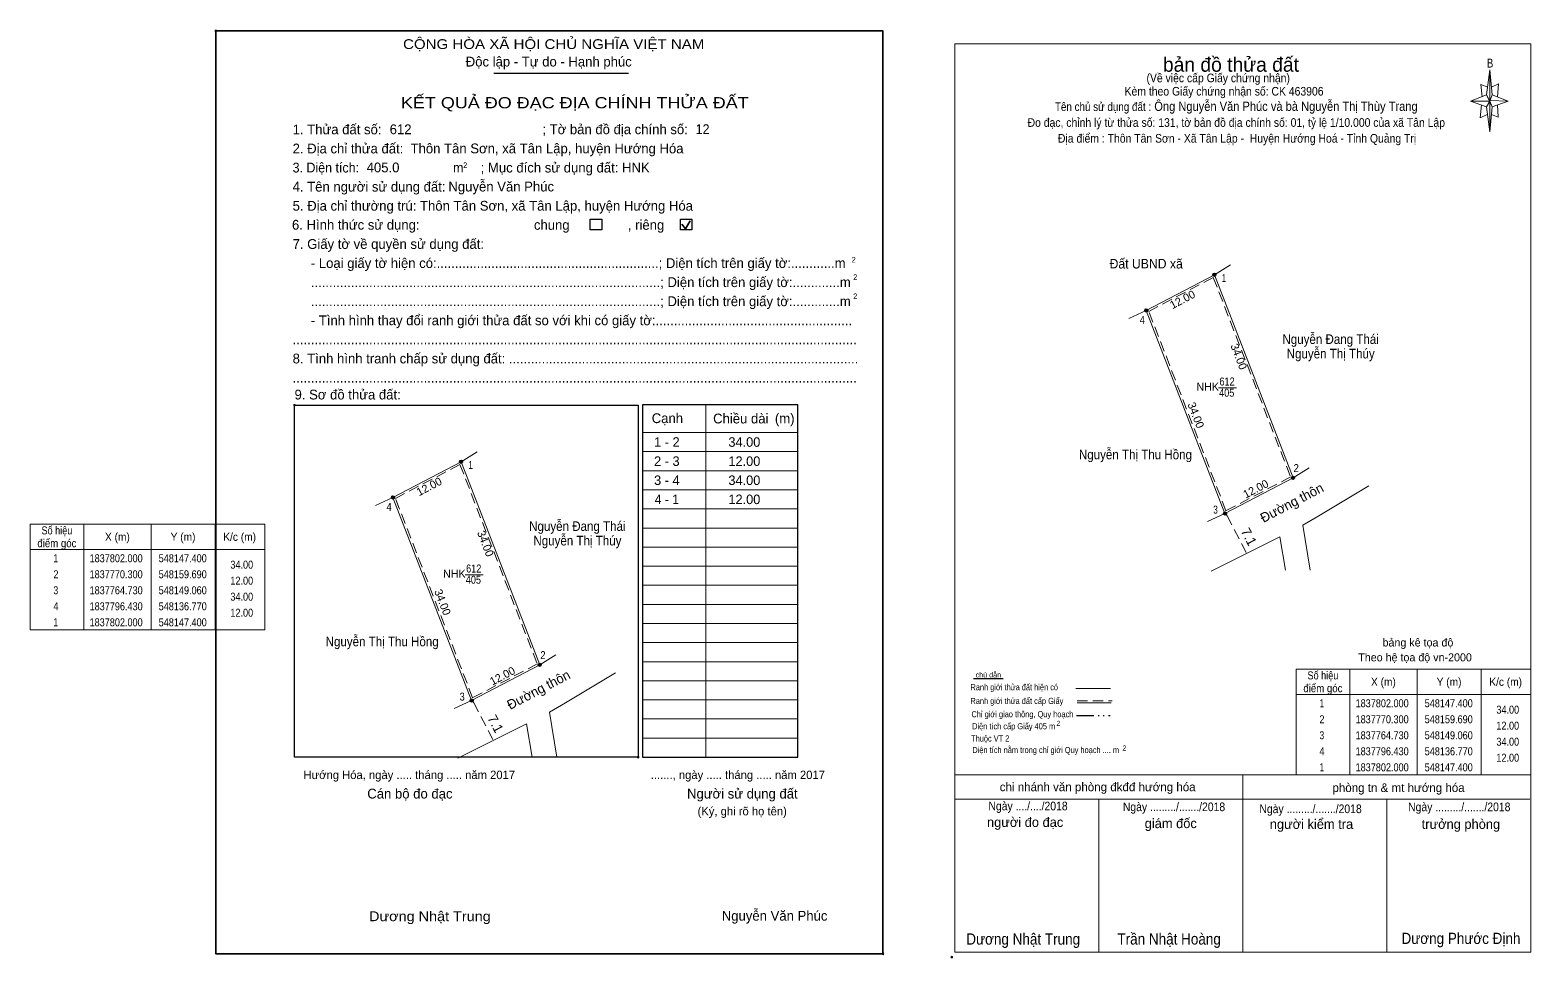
# Model space of a CAD drawing. Header units: metres. Extents: x 548080 to 548710, y 1837725 to 1837869.
# Drawn here: x 548080.1 to 548314.5, y 1837724.5 to 1837869.4 of the extents above; entities that cross this region are included whole.
import ezdxf
from ezdxf.enums import TextEntityAlignment as Align

# ---------------------------------------------------------------- set-up
doc = ezdxf.new("R2010")
doc.units = ezdxf.units.M
doc.header["$LTSCALE"] = 0.54
doc.header["$PDMODE"] = 32
doc.header["$PDSIZE"] = 0.27
doc.linetypes.add('DASH_DOUBLE_DOT', pattern=[9.2, 5, -1.2, 0.3, -1.2, 0.3, -1.2])
doc.linetypes.add('MEDIUM_DASHED', pattern=[4.5, 3, -1.5])
for name, color, linetype, lineweight in [('1', 7, 'Continuous', 13), ('10', 7, 'Continuous', 13), ('11', 7, 'Continuous', 25), ('2', 7, 'Continuous', 35), ('27', 7, 'Continuous', 13), ('4', 7, 'Continuous', 13), ('50', 7, 'Continuous', 25), ('63', 7, 'Continuous', 13)]:
    doc.layers.add(name, color=color, linetype=linetype, lineweight=lineweight)
for name, color, linetype in [('36', 7, 'Continuous'), ('48', 7, 'Continuous'), ('52', 7, 'Continuous'), ('6', 7, 'Continuous'), ('9', 7, 'Continuous')]:
    doc.layers.add(name, color=color, linetype=linetype)

msp = doc.modelspace()

# ---------------------------------------------------------------- hatches: boundary and pattern name
at = {"layer": '11'}
for points in [[(548265.3185, 1837831.2, 1), (548264.8215, 1837831.2, 1)], [(548254.6885, 1837825.63, 1), (548254.1915, 1837825.63, 1)], [(548254.6885, 1837825.63, 1), (548254.1915, 1837825.63, 1)], [(548147.6485, 1837802, 1), (548147.1515, 1837802, 1)], [(548277.6085, 1837799.5, 1), (548277.1115, 1837799.5, 1)], [(548137.0185, 1837796.43, 1), (548136.5215, 1837796.43, 1)], [(548137.0185, 1837796.43, 1), (548136.5215, 1837796.43, 1)], [(548266.9785, 1837793.93, 1), (548266.4815, 1837793.93, 1)], [(548159.9385, 1837770.3, 1), (548159.4415, 1837770.3, 1)], [(548149.3085, 1837764.73, 1), (548148.8115, 1837764.73, 1)]]:
    msp.add_hatch(color=256, dxfattribs=at).paths.add_polyline_path(points)

# ---------------------------------------------------------------- linework, layer by layer
at = {"layer": '1', "lineweight": 25}
for p, q in [((548152.51, 1837862.68), (548173.58, 1837862.68)), ((548200.03, 1837755.88), (548200.03, 1837810.87))]:
    msp.add_line(p, q, dxfattribs=at)
at = {"layer": '1', "lineweight": 35}
for p, q in [((548182.49, 1837838.35), (548183.21, 1837839.64)), ((548181.9, 1837839.12), (548182.49, 1837838.35))]:
    msp.add_line(p, q, dxfattribs=at)
at = {"layer": '1'}
for p, q in [((548185.62, 1837810.87), (548185.62, 1837755.88)), ((548175.75, 1837806.57), (548192.44, 1837806.57)), ((548192.44, 1837806.57), (548200.03, 1837806.57)), ((548175.75, 1837803.59), (548192.44, 1837803.59)), ((548192.44, 1837803.59), (548200.03, 1837803.59)), ((548175.75, 1837800.61), (548192.44, 1837800.61)), ((548192.44, 1837800.61), (548200.03, 1837800.61)), ((548175.75, 1837797.63), (548192.44, 1837797.63)), ((548192.44, 1837797.63), (548200.03, 1837797.63)), ((548175.75, 1837794.65), (548192.44, 1837794.65)), ((548192.44, 1837794.65), (548200.03, 1837794.65)), ((548175.75, 1837791.66), (548192.44, 1837791.66)), ((548192.44, 1837791.66), (548200.03, 1837791.66)), ((548175.75, 1837788.68), (548192.44, 1837788.68)), ((548192.44, 1837788.68), (548200.03, 1837788.68)), ((548175.75, 1837785.7), (548192.44, 1837785.7)), ((548192.44, 1837785.7), (548200.03, 1837785.7)), ((548175.75, 1837782.72), (548192.44, 1837782.72)), ((548192.44, 1837782.72), (548200.03, 1837782.72)), ((548175.75, 1837779.74), (548192.44, 1837779.74)), ((548192.44, 1837779.74), (548200.03, 1837779.74)), ((548175.75, 1837776.76), (548192.44, 1837776.76)), ((548192.44, 1837776.76), (548200.03, 1837776.76)), ((548175.75, 1837773.77), (548192.44, 1837773.77)), ((548192.44, 1837773.77), (548200.03, 1837773.77)), ((548175.75, 1837770.79), (548192.44, 1837770.79)), ((548192.44, 1837770.79), (548200.03, 1837770.79)), ((548175.75, 1837767.81), (548192.44, 1837767.81)), ((548192.44, 1837767.81), (548200.03, 1837767.81)), ((548175.75, 1837764.83), (548192.44, 1837764.83)), ((548192.44, 1837764.83), (548200.03, 1837764.83)), ((548175.75, 1837761.85), (548192.44, 1837761.85)), ((548192.44, 1837761.85), (548200.03, 1837761.85)), ((548175.75, 1837758.87), (548192.44, 1837758.87)), ((548192.44, 1837758.87), (548200.03, 1837758.87))]:
    msp.add_line(p, q, dxfattribs=at)
for points in [[(548265.07, 1837831.2), (548277.36, 1837799.5), (548266.73, 1837793.93), (548254.44, 1837825.63)], [(548147.4, 1837802), (548159.69, 1837770.3), (548149.06, 1837764.73), (548136.77, 1837796.43)]]:
    msp.add_lwpolyline(points, close=True, dxfattribs=at)
at = {"layer": '1', "lineweight": 25}
msp.add_lwpolyline([(548121.4, 1837810.85), (548175.06, 1837810.85), (548175.06, 1837755.88), (548121.4, 1837755.88)], close=True, dxfattribs=at)
msp.add_lwpolyline([(548200.03, 1837810.87), (548175.75, 1837810.87), (548175.75, 1837755.88), (548200.03, 1837755.88), (548200.03, 1837756.42)], dxfattribs=at)
at = {"layer": '1'}
for p in [(548109.12, 1837869.28), (548121.4, 1837810.85), (548175.06, 1837755.88), (548213.32, 1837725.17)]:
    msp.add_point(p, dxfattribs=at)
at = {"layer": '10', "linetype": 'MEDIUM_DASHED'}
for p, q in [((548266.83, 1837793.98), (548267.05, 1837793.57)), ((548267.05, 1837793.57), (548270.13, 1837787.69)), ((548149.16, 1837764.78), (548149.38, 1837764.37)), ((548149.38, 1837764.37), (548152.46, 1837758.49))]:
    msp.add_line(p, q, dxfattribs=at)
at = {"layer": '10'}
for p, q in [((548280.03, 1837785.08), (548278.88, 1837792.08)), ((548162.36, 1837755.88), (548161.21, 1837762.88))]:
    msp.add_line(p, q, dxfattribs=at)
for points in [[(548254.44, 1837825.63), (548265.07, 1837831.2), (548277.36, 1837799.5), (548266.73, 1837793.93)], [(548136.77, 1837796.43), (548147.4, 1837802), (548159.69, 1837770.3), (548149.06, 1837764.73)]]:
    msp.add_lwpolyline(points, close=True, dxfattribs=at)
at = {"layer": '10', "linetype": 'MEDIUM_DASHED'}
for points in [[(548254.82, 1837825.49), (548264.91, 1837830.78), (548276.98, 1837799.64), (548266.89, 1837794.35)], [(548137.15, 1837796.29), (548147.24, 1837801.58), (548159.31, 1837770.44), (548149.22, 1837765.15)]]:
    msp.add_lwpolyline(points, close=True, dxfattribs=at)
at = {"layer": '10'}
for points in [[(548278.88, 1837792.08), (548281.38, 1837793.57), (548289.18, 1837798.23)], [(548264.57, 1837784.94), (548275.32, 1837790.26), (548276.17, 1837785.08)], [(548161.21, 1837762.88), (548163.71, 1837764.37), (548171.51, 1837769.03)], [(548146.9, 1837755.74), (548157.65, 1837761.06), (548158.5, 1837755.88)]]:
    msp.add_lwpolyline(points, dxfattribs=at)
at = {"layer": '11'}
for centre in [(548265.07, 1837831.2), (548254.44, 1837825.63), (548254.44, 1837825.63), (548147.4, 1837802), (548277.36, 1837799.5), (548136.77, 1837796.43), (548136.77, 1837796.43), (548266.73, 1837793.93), (548159.69, 1837770.3), (548149.06, 1837764.73)]:
    msp.add_circle(centre, 0.2485, dxfattribs=at)
at = {"layer": '2'}
msp.add_lwpolyline([(548109.12, 1837869.28), (548213.31, 1837869.28), (548213.31, 1837725.17), (548109.12, 1837725.17)], close=True, dxfattribs=at)
at = {"layer": '27'}
for p, q in [((548265.07, 1837831.2), (548267.61, 1837832.77)), ((548254.44, 1837825.63), (548251.73, 1837824.39)), ((548147.4, 1837802), (548149.94, 1837803.57)), ((548277.36, 1837799.5), (548279.9, 1837801.07)), ((548136.77, 1837796.43), (548134.06, 1837795.19)), ((548265.94, 1837793.57), (548264.02, 1837792.69)), ((548266.73, 1837793.93), (548265.94, 1837793.57)), ((548159.69, 1837770.3), (548162.23, 1837771.87)), ((548149.06, 1837764.73), (548148.27, 1837764.37)), ((548148.27, 1837764.37), (548146.35, 1837763.49))]:
    msp.add_line(p, q, dxfattribs=at)
at = {"layer": '4'}
for p, q in [((548307.58, 1837859.31), (548308.08, 1837863.21)), ((548307.58, 1837857.41), (548305.08, 1837858.31)), ((548308.48, 1837859.31), (548310.98, 1837858.31)), ((548308.48, 1837857.41), (548308.08, 1837853.51)), ((548309.38, 1837855.81), (548308.38, 1837856.21)), ((548309.28, 1837857.71), (548309.38, 1837855.81)), ((548243.46, 1837766.6), (548248.84, 1837766.6)), ((548243.66, 1837764.36), (548248.93, 1837764.36)), ((548224.53, 1837753.14), (548314.53, 1837753.14)), ((548224.53, 1837753.14), (548314.53, 1837753.14)), ((548224.53, 1837753.14), (548314.53, 1837753.14)), ((548269.53, 1837725.44), (548269.53, 1837753.14)), ((548224.53, 1837749.34), (548314.33, 1837749.34)), ((548247.03, 1837725.44), (548247.03, 1837749.34)), ((548292.03, 1837725.44), (548292.03, 1837749.34)), ((548314.53, 1837725.44), (548224.53, 1837725.44))]:
    msp.add_line(p, q, dxfattribs=at)
at = {"layer": '4', "lineweight": 25}
msp.add_line((548232.08, 1837768.09), (548227.46, 1837768.09), dxfattribs=at)
at = {"layer": '4', "linetype": 'MEDIUM_DASHED'}
msp.add_line((548243.66, 1837764.68), (548249.1, 1837764.68), dxfattribs=at)
at = {"layer": '4', "linetype": 'DASH_DOUBLE_DOT', "lineweight": 25}
msp.add_line((548243.56, 1837762.39), (548248.8, 1837762.39), dxfattribs=at)
at = {"layer": '4'}
for points in [[(548224.53, 1837867.24), (548314.53, 1837867.24), (548314.53, 1837725.44), (548224.53, 1837725.44)], [(548308.08, 1837863.21), (548308.48, 1837859.31), (548308.08, 1837858.31)], [(548308.08, 1837858.31), (548305.08, 1837858.31), (548307.58, 1837859.31), (548308.48, 1837857.41), (548310.98, 1837858.31), (548308.08, 1837858.41)], [(548308.08, 1837858.31), (548308.08, 1837853.51), (548307.58, 1837857.41)]]:
    msp.add_lwpolyline(points, close=True, dxfattribs=at)
for points in [[(548307.78, 1837860.51), (548306.68, 1837860.91), (548306.88, 1837859.01)], [(548308.38, 1837860.51), (548309.48, 1837861.01), (548309.28, 1837859.01)], [(548308.08, 1837858.31), (548307.58, 1837859.31), (548305.08, 1837858.31)], [(548308.08, 1837858.31), (548308.48, 1837857.41), (548310.98, 1837858.31)], [(548306.78, 1837857.71), (548306.58, 1837855.71), (548307.68, 1837856.21)]]:
    msp.add_lwpolyline(points, dxfattribs=at)
msp.add_point((548224.06, 1837724.66), dxfattribs=at)
at = {"layer": '50'}
for points in [[(548167.59, 1837839.89), (548169.38, 1837839.89), (548169.38, 1837838.22), (548167.59, 1837838.22)], [(548181.66, 1837839.89), (548183.45, 1837839.89), (548183.45, 1837838.22), (548181.66, 1837838.22)]]:
    msp.add_lwpolyline(points, close=True, dxfattribs=at)
at = {"layer": '63'}
for p, q in [((548265.73, 1837813.54), (548268.54, 1837813.54)), ((548088.48, 1837792.28), (548088.48, 1837775.78)), ((548098.98, 1837792.28), (548098.98, 1837775.78)), ((548108.98, 1837792.28), (548108.98, 1837775.78)), ((548080.08, 1837788.28), (548116.78, 1837788.28)), ((548148.06, 1837784.34), (548150.87, 1837784.34)), ((548286.23, 1837769.64), (548286.23, 1837753.14)), ((548296.73, 1837769.64), (548296.73, 1837753.14)), ((548306.73, 1837769.64), (548306.73, 1837753.14)), ((548277.83, 1837765.64), (548314.53, 1837765.64))]:
    msp.add_line(p, q, dxfattribs=at)
for points in [[(548080.08, 1837792.28), (548116.78, 1837792.28), (548116.78, 1837775.78), (548080.08, 1837775.78)], [(548277.83, 1837769.64), (548314.53, 1837769.64), (548314.53, 1837753.14), (548277.83, 1837753.14)]]:
    msp.add_lwpolyline(points, close=True, dxfattribs=at)

# ---------------------------------------------------------------- texts
at = {"layer": '1'}
for s, height, width, p in [('CỘNG HÒA XÃ HỘI CHỦ NGHĨA VIỆT NAM', 1.53, 1.15, (548138.35, 1837866.45)), ('3. Diện tích:', 1.53, 0.95, (548121.1, 1837847.17)), ('m', 1.53, 0.95, (548146.16, 1837847.17)), ('2', 0.8745, 0.9, (548147.74, 1837847.87)), ('2', 0.8745, 0.9, (548208.43, 1837833.12)), ('2', 0.8745, 0.9, (548208.66, 1837830.39)), ('2', 0.8745, 0.9, (548208.66, 1837827.41)), ('Dương Nhật Trung', 1.531, 1.1, (548133.04, 1837730.27))]:
    msp.add_text(s, height=height, dxfattribs=dict(at, width=width)).set_placement(p)
for s, height, p in [('Độc lập - Tự do - Hạnh phúc', 1.53, (548148.14, 1837863.72)), ('1. Thửa đất số:', 1.53, (548121.1, 1837853.13)), ('; Tờ bản đồ địa chính số:', 1.53, (548160.11, 1837853.15)), ('2. Địa chỉ thửa đất:', 1.53, (548121.1, 1837850.15)), ('; Mục đích sử dụng đất: HNK', 1.531, (548150.47, 1837847.17)), ('4. Tên người sử dụng đất:', 1.53, (548121.1, 1837844.19)), ('5. Địa chỉ thường trú: Thôn Tân Sơn, xã Tân Lập, huyện Hướng Hóa', 1.531, (548121.1, 1837841.21)), ('chung                , riêng', 1.53, (548158.79, 1837838.23)), ('7. Giấy tờ về quyền sử dụng đất:', 1.53, (548121.1, 1837835.24)), ('     - Loại giấy tờ hiện có:.............................................................; Diện tích trên giấy tờ:............m', 1.53, (548121.1, 1837832.26)), ('     ................................................................................................; Diện tích trên giấy tờ:.............m', 1.53, (548121.1, 1837829.28)), ('     ................................................................................................; Diện tích trên giấy tờ:.............m', 1.53, (548121.1, 1837826.3)), ('     - Tình hình thay đổi ranh giới thửa đất so với khi có giấy tờ:......................................................', 1.53, (548121.1, 1837823.32)), ('8. Tình hình tranh chấp sử dụng đất: ................................................................................................', 1.53, (548121.1, 1837817.36)), ('...........................................................................................................................................................', 1.53, (548121.1, 1837820.34)), ('...........................................................................................................................................................', 1.53, (548121.1, 1837814.37)), ('9. Sơ đồ thửa đất:', 1.53, (548121.4, 1837811.73)), ('Cạnh', 1.53, (548177.19, 1837808.04)), ('Chiều dài', 1.53, (548186.78, 1837807.99)), ('(m)', 1.53, (548196.43, 1837808.01)), ('Hướng Hóa, ngày ..... tháng ..... năm 2017', 1.312, (548122.8, 1837752.46)), ('......., ngày ..... tháng ..... năm 2017', 1.312, (548177.04, 1837752.46)), ('Cán bộ đo đạc', 1.531, (548132.76, 1837749.42)), ('Người sử dụng đất', 1.53, (548182.71, 1837749.42)), ('(Ký, ghi rõ họ tên)', 1.312, (548184.35, 1837746.79))]:
    msp.add_text(s, height=height, dxfattribs=at).set_placement(p)
for s, height, width, p in [('KẾT QUẢ ĐO ĐẠC ĐỊA CHÍNH THỬA ĐẤT', 1.749, 1.2, (548165.175, 1837857.19)), ('612', 1.25, 0.85, (548267.055, 1837813.91)), ('405', 1.25, 0.85, (548267.005, 1837812.16)), ('612', 1.25, 0.85, (548149.385, 1837784.71)), ('405', 1.25, 0.85, (548149.335, 1837782.96))]:
    msp.add_text(s, height=height, dxfattribs=dict(at, width=width)).set_placement(p, align=Align.CENTER)
for p in [(548264.035, 1837813.1), (548146.365, 1837783.9)]:
    msp.add_text('NHK', height=1.25, dxfattribs=at).set_placement(p, align=Align.CENTER)
at = {"layer": '10'}
for s, rotation, p in [('Đường thôn', 27.654, (548272.74, 1837792.44)), ('7.1', 297.654, (548269.15, 1837791.18)), ('Đường thôn', 27.654, (548155.07, 1837763.24)), ('7.1', 297.654, (548151.48, 1837761.98))]:
    msp.add_text(s, height=1.5, rotation=rotation, dxfattribs=at).set_placement(p)
at = {"layer": '36'}
for s, width, p in [('Đất UBND xã', 0.95, (548254.425, 1837832.18)), ('Nguyễn Đang Thái', 0.9, (548283.235, 1837820.4)), ('Nguyễn Thị Thúy', 0.9, (548283.245, 1837818.14)), ('Nguyễn Thị Thu Hồng', 0.9, (548252.75, 1837802.39)), ('Nguyễn Đang Thái', 0.9, (548165.575, 1837791.2)), ('Nguyễn Thị Thúy', 0.9, (548165.585, 1837788.94)), ('Nguyễn Thị Thu Hồng', 0.9, (548135.085, 1837773.19))]:
    msp.add_text(s, height=1.5, dxfattribs=dict(at, width=width)).set_placement(p, align=Align.CENTER)
at = {"layer": '4'}
for s, height, p in [('bản đồ thửa đất', 2.25, (548267.665, 1837862.9)), ('bảng kê tọa độ', 1.25, (548296.875, 1837773.16)), ('Theo hệ tọa độ vn-2000', 1.25, (548296.425, 1837770.84)), ('chi nhánh văn phòng đkđđ hướng hóa', 1.35, (548246.85, 1837750.56)), ('phòng tn & mt hướng hóa', 1.35, (548293.845, 1837750.44)), ('người đo đạc', 1.5, (548235.515, 1837744.98)), ('giám đốc', 1.5, (548258.265, 1837744.8)), ('người kiểm tra', 1.5, (548280.245, 1837744.68)), ('trưởng phòng', 1.5, (548303.585, 1837744.68))]:
    msp.add_text(s, height=height, dxfattribs=at).set_placement(p, align=Align.CENTER)
for s, height, width, p in [('B', 1.378, 0.8, (548308.15, 1837863.56)), ('Kèm theo Giấy chứng nhận số: CK 463906', 1.35, 0.9, (548266.59, 1837859.18)), ('(Về việc cấp Giấy chứng nhận)', 1.35, 0.9, (548265.675, 1837861.26)), ('Tên chủ sử dụng đất :', 1.35, 0.85, (548247.685, 1837856.77)), ('Đo đạc, chỉnh lý từ thửa số: 131, tờ bản đồ địa chính số: 01, tỷ lệ 1/10.000 của xã Tân Lập', 1.35, 0.9, (548268.5, 1837854.3)), ('Địa điểm : Thôn Tân Sơn - Xã Tân Lập -  Huyện Hướng Hoá - Tỉnh Quảng Trị ', 1.35, 0.9, (548268.845, 1837851.83)), ('chú dẫn', 0.7999, 1.05, (548229.77, 1837768.33)), ('Ranh giới thửa đất hiện có ', 0.96, 0.9, (548233.975, 1837766.33)), ('Ranh giới thửa đất cấp Giấy', 0.96, 0.9, (548234.23, 1837764.18)), ('Chỉ giới giao thông, Quy hoạch', 0.96, 0.9, (548235.09, 1837762.11)), ('Diện tích cấp Giấy 405 m', 0.96, 0.9, (548233.72, 1837760.23)), ('2', 0.8, 0.8, (548240.7, 1837760.75)), ('Thuộc VT 2', 0.96, 0.9, (548230.065, 1837758.32)), ('Diện tích nằm trong chỉ giới Quy hoạch .... m', 0.96, 0.9, (548238.735, 1837756.52)), ('2', 0.8, 0.8, (548251.02, 1837756.9)), ('Ngày ..../..../2018', 1.35, 0.9, (548235.97, 1837747.58)), ('Ngày ........./......./2018', 1.35, 0.9, (548258.77, 1837747.45)), ('Ngày ........./......./2018', 1.35, 0.9, (548280.1, 1837747.14)), ('Ngày ........./......./2018', 1.35, 0.9, (548303.33, 1837747.44)), ('Dương Nhật Trung', 1.75, 0.9, (548235.215, 1837726.61)), ('Trần Nhật Hoàng', 1.75, 0.9, (548258.01, 1837726.62)), ('Dương Phước Định', 1.75, 0.9, (548303.595, 1837726.71))]:
    msp.add_text(s, height=height, dxfattribs=dict(at, width=width)).set_placement(p, align=Align.CENTER)
at = {"layer": '4', "width": 0.9}
msp.add_text('Ông Nguyễn Văn Phúc và bà Nguyễn Thị Thùy Trang', height=1.44, dxfattribs=at).set_placement((548255.69, 1837856.79))
at = {"layer": '48'}
msp.add_text('6. Hình thức sử dụng:', height=1.531, dxfattribs=at).set_placement((548121, 1837838.24))
at = {"layer": '52'}
for s, p in [('1 - 2', (548179.555, 1837804.34)), ('34.00', (548191.66, 1837804.34)), ('2 - 3', (548179.55, 1837801.35)), ('12.00', (548191.66, 1837801.35)), ('3 - 4', (548179.555, 1837798.37)), ('34.00', (548191.66, 1837798.37)), ('12.00', (548191.66, 1837795.39))]:
    msp.add_text(s, height=1.491, dxfattribs=at).set_placement(p, align=Align.CENTER)
at = {"layer": '52', "width": 0.95}
msp.add_text('4 - 1', height=1.491, dxfattribs=at).set_placement((548179.555, 1837795.39), align=Align.CENTER)
at = {"layer": '6'}
for s, p in [('612', (548136.26, 1837853.15)), ('Thôn Tân Sơn, xã Tân Lập, huyện Hướng Hóa', (548139.52, 1837850.16)), ('405.0', (548132.66, 1837847.19)), ('Nguyễn Văn Phúc', (548145.43, 1837844.21)), ('Nguyễn Văn Phúc', (548188.13, 1837730.35))]:
    msp.add_text(s, height=1.531, dxfattribs=at).set_placement(p)
at = {"layer": '6', "width": 0.95}
msp.add_text('12', height=1.531, dxfattribs=at).set_placement((548184.05, 1837853.17))
at = {"layer": '63'}
for s, rotation, p in [('12.00', 27.654, (548260.3799, 1837826.7855)), ('34.00', 291.191, (548268.314, 1837818.2009)), ('34.00', 291.191, (548261.614, 1837809.0509)), ('12.00', 27.654, (548142.7099, 1837797.5855)), ('12.00', 27.654, (548271.8299, 1837797.2155)), ('34.00', 291.191, (548150.644, 1837789.0009)), ('34.00', 291.191, (548143.944, 1837779.8509)), ('12.00', 27.654, (548154.1599, 1837768.0155))]:
    msp.add_text(s, height=1.25, rotation=rotation, dxfattribs=at).set_placement(p, align=Align.CENTER)
for s, width, p in [('Số hiệu', 0.85, (548084.28, 1837790.66)), ('X (m)', 0.95, (548093.73, 1837789.66)), ('Y (m)', 0.95, (548103.985, 1837789.66)), ('K/c (m)', 0.95, (548112.825, 1837789.66)), ('điểm góc', 0.9, (548084.28, 1837788.66)), (' 1', 0.75, (548083.93, 1837786.31)), ('1837802.000', 0.85, (548093.53, 1837786.31)), ('548147.400', 0.85, (548103.93, 1837786.31)), (' 2', 0.85, (548083.935, 1837783.81)), ('1837770.300', 0.85, (548093.53, 1837783.81)), ('548159.690', 0.85, (548103.93, 1837783.81)), (' 3', 0.8, (548083.925, 1837781.31)), ('1837764.730', 0.85, (548093.53, 1837781.31)), ('548149.060', 0.85, (548103.93, 1837781.31)), (' 4', 0.85, (548083.93, 1837778.81)), ('1837796.430', 0.85, (548093.53, 1837778.81)), ('548136.770', 0.85, (548103.93, 1837778.81)), (' 1', 0.75, (548083.93, 1837776.31)), ('1837802.000', 0.85, (548093.53, 1837776.31)), ('548147.400', 0.85, (548103.93, 1837776.31)), ('Số hiệu', 0.85, (548282.03, 1837768.02)), ('điểm góc', 0.9, (548282.03, 1837766.02)), ('X (m)', 0.95, (548291.48, 1837767.02)), ('Y (m)', 0.95, (548301.735, 1837767.02)), ('K/c (m)', 0.95, (548310.575, 1837767.02)), (' 1', 0.75, (548281.68, 1837763.67)), ('1837802.000', 0.85, (548291.28, 1837763.67)), ('548147.400', 0.85, (548301.68, 1837763.67)), (' 2', 0.85, (548281.685, 1837761.17)), ('1837770.300', 0.85, (548291.28, 1837761.17)), ('548159.690', 0.85, (548301.68, 1837761.17)), (' 3', 0.8, (548281.675, 1837758.67)), ('1837764.730', 0.85, (548291.28, 1837758.67)), ('548149.060', 0.85, (548301.68, 1837758.67)), ('1837796.430', 0.85, (548291.28, 1837756.17)), ('548136.770', 0.85, (548301.68, 1837756.17)), (' 4', 0.85, (548281.68, 1837756.17)), (' 1', 0.75, (548281.68, 1837753.67)), ('1837802.000', 0.85, (548291.28, 1837753.67)), ('548147.400', 0.85, (548301.68, 1837753.67))]:
    msp.add_text(s, height=1.25, dxfattribs=dict(at, width=width)).set_placement(p, align=Align.CENTER)
at = {"layer": '63', "width": 0.85}
for s, p in [('34.00', (548114.93, 1837785.31)), ('12.00', (548114.93, 1837782.81)), ('34.00', (548114.93, 1837780.31)), ('12.00', (548114.93, 1837777.81)), ('34.00', (548312.68, 1837762.67)), ('12.00', (548312.68, 1837760.17)), ('34.00', (548312.68, 1837757.67)), ('12.00', (548312.68, 1837755.17))]:
    msp.add_text(s, height=1.25, dxfattribs=at).set_placement(p, align=Align.RIGHT)
at = {"layer": '9'}
for s, width, p in [('1', 0.75, (548266.58, 1837830.07)), ('4', 0.9, (548253.83, 1837823.54)), ('1', 0.75, (548148.91, 1837800.87)), ('2', 0.9, (548277.86, 1837800.39)), ('4', 0.9, (548136.17, 1837794.34)), ('3', 0.8, (548265.25, 1837793.91)), ('2', 0.9, (548160.195, 1837771.19)), ('3', 0.85, (548147.585, 1837764.71))]:
    msp.add_text(s, height=1.242, dxfattribs=dict(at, width=width)).set_placement(p, align=Align.CENTER)

doc.saveas('drawing.dxf')
